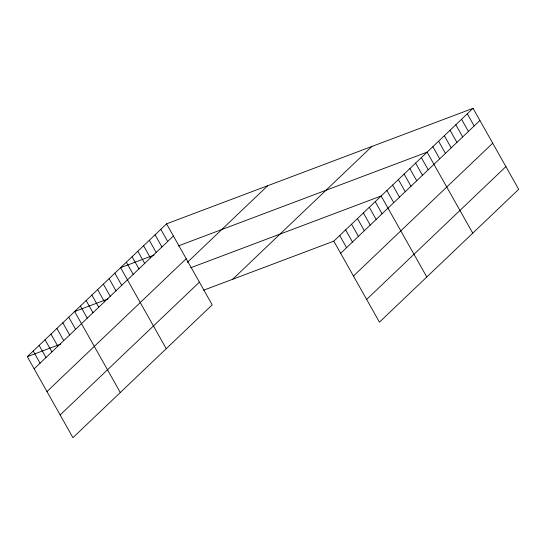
<?xml version="1.0" encoding="UTF-8"?>
<svg xmlns="http://www.w3.org/2000/svg" width="546" height="546" viewBox="0 0 546 546"><rect width="100%" height="100%" fill="white"/><g stroke="black" fill="none" stroke-linecap="round" stroke-linejoin="round"><path stroke-width="0.82" d="M166.557 223.84L212.203 304.852L72.946 437.68L27.3 356.675L166.557 223.84L473.054 108.32L518.7 189.325L379.443 322.16L333.797 241.148L473.054 108.32M34.152 368.837L173.416 236.008M46.956 391.557L186.213 258.722M187.278 262.428L267.704 185.722M60.142 414.96L199.406 282.132M232.651 279.272L371.908 146.444M340.649 253.31L479.907 120.482M353.446 276.03L492.71 143.202M366.639 299.44L505.896 166.612M154.061 255.064L120.605 267.676L166.25 348.682M178.18 245.973L427.095 152.15L472.747 233.162M108.101 298.901L74.645 311.507L120.297 392.519M190.677 267.779L381.142 195.987L426.788 276.993M27.3 356.675L60.756 344.062M203.624 290.213L333.797 241.148M467.308 113.8L474.16 125.962M461.568 119.274L468.42 131.443M455.821 124.754L462.674 136.916M450.075 130.235L456.927 142.397M444.328 135.715L451.187 147.877M438.588 141.196L445.44 153.358M432.842 146.676L439.694 158.838M421.355 157.63L428.207 169.792M415.608 163.111L422.461 175.273M409.862 168.591L416.721 180.753M404.122 174.072L410.974 186.234M398.375 179.545L405.228 191.714M392.629 185.026L399.488 197.195M386.889 190.506L393.741 202.668M375.225 201.631L382.077 213.793M369.308 207.275L376.16 219.437M363.383 212.92L370.243 225.089M357.466 218.571L364.325 230.733M351.549 224.215L358.401 236.377M345.632 229.859L352.484 242.021M339.714 235.503L346.567 247.666M160.817 229.32L167.67 241.482M155.071 234.8L161.923 246.963M149.324 240.281L156.183 252.443M143.584 245.761L150.437 257.924M137.838 251.235L144.69 263.404M132.091 256.716L138.943 268.878M126.351 262.196L133.204 274.358M114.858 273.157L121.71 285.319M109.118 278.637L115.97 290.8M103.371 284.111L110.224 296.28M97.625 289.592L104.477 301.754M91.885 295.072L98.737 307.234M86.138 300.553L92.991 312.715M80.392 306.033L87.244 318.195M68.728 317.158L75.587 329.32M62.81 322.802L69.663 334.964M56.893 328.446L63.746 340.608M50.976 334.091L57.828 346.253M45.059 339.735L51.911 351.897M39.135 345.379L45.994 357.548M33.217 351.03L40.07 363.192"/></g></svg>
